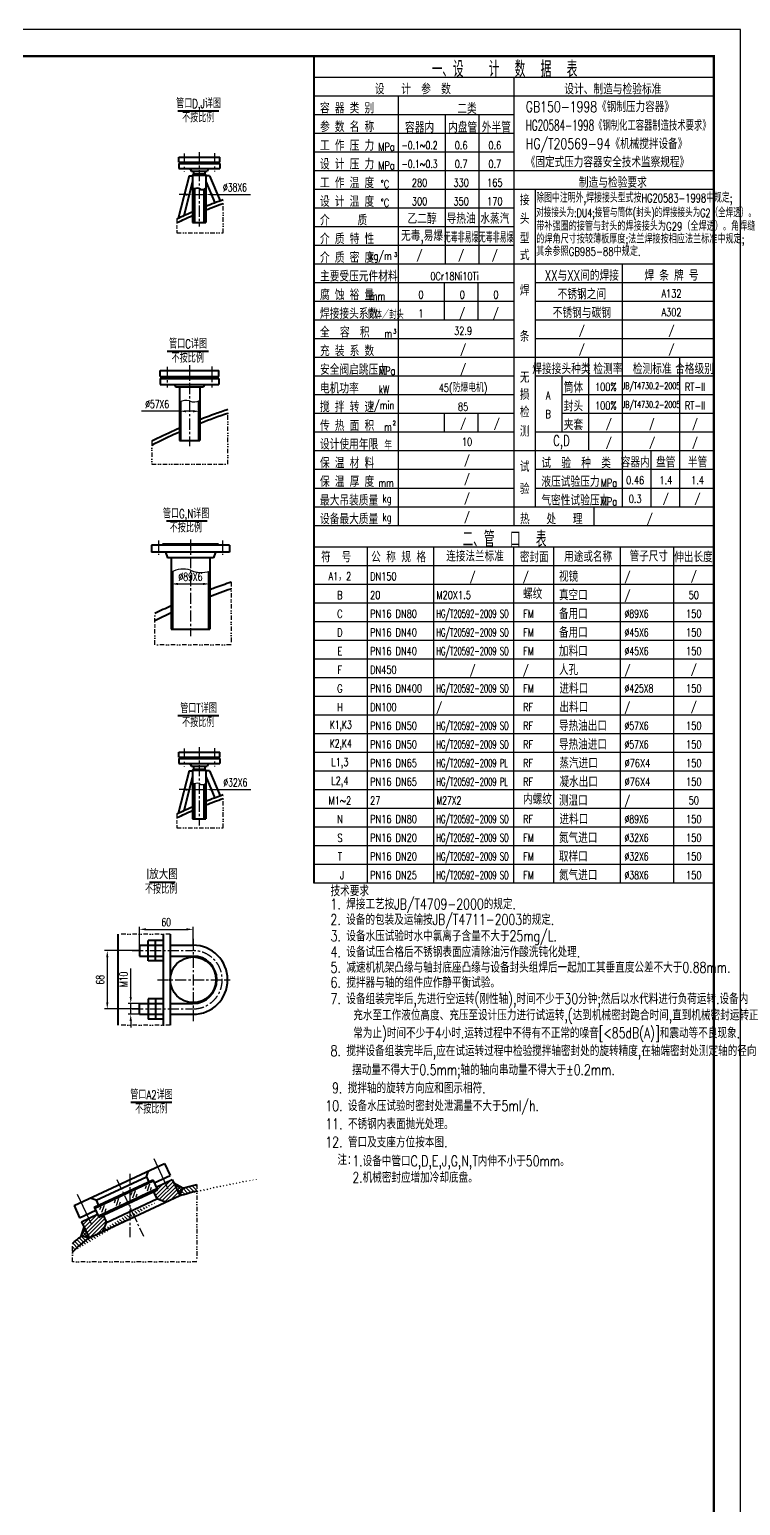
# Model space of a CAD drawing. Extents: x -25301 to -330, y -13680 to -1065.
# Drawn here: x -4329 to -330, y -9364 to -1065 of the extents above; entities that cross this region are included whole.
import ezdxf
from ezdxf.enums import TextEntityAlignment as Align

# ---------------------------------------------------------------- set-up
doc = ezdxf.new("R2010")
doc.units = 0
doc.header["$LTSCALE"] = 50
doc.header["$MEASUREMENT"] = 0
doc.linetypes.add('CENTER', pattern=[2, 1.25, -0.25, 0.25, -0.25])
doc.linetypes.add('DIVIDE', pattern=[1.25, 0.5, -0.25, 0, -0.25, 0, -0.25])
doc.layers.get('0').update_dxf_attribs({"linetype": 'CONTINUOUS'})
doc.layers.get('DEFPOINTS').update_dxf_attribs({"linetype": 'CONTINUOUS'})
doc.layers.add('1', color=7, linetype='CONTINUOUS', lineweight=40)
doc.layers.add('2', color=1, linetype='CONTINUOUS', lineweight=40)
doc.layers.add('3', color=3, linetype='CENTER')
doc.layers.add('TEXT', color=2, linetype='CONTINUOUS')
doc.styles.add('HZ', font='romans.shx', dxfattribs={"width": 0.7, "bigfont": 'hz1.shx'})
doc.styles.add('HZ1', font='romans.shx', dxfattribs={"width": 0.7, "bigfont": 'hz1.shx'})
doc.dimstyles.new('STANDARD$0', dxfattribs={"dimscale": 15, "dimtxt": 3, "dimasz": 2.5, "dimexe": 1, "dimexo": 0, "dimgap": 1.2, "dimtad": 1, "dimdec": 0, "dimzin": 0, "dimdsep": 46, "dimtxsty": 'HZ1', "dimcen": 0, "dimclrd": 7, "dimclre": 7, "dimclrt": 7, "dimadec": 0, "dimazin": 0, "dimtfac": 1.6, "dimtdec": 0, "dimtmove": 0, "dimatfit": 3, "dimfxl": 1, "dimtolj": 1, "dimtzin": 0, "dimarcsym": 0})

# ---------------------------------------------------------------- blocks, each defined once
blk = doc.blocks.new('*D58')
at = {"color": 7, "lineweight": -2}
for p, q in [((-3485.7, -3211.3), (-3698.7, -3211.3)), ((-3485.7, -3206.1), (-3485.7, -3226.3)), ((-3409.2, -3211.3), (-3448.2, -3211.3)), ((-3371.7, -3206.1), (-3371.7, -3226.3))]:
    blk.add_line(p, q, dxfattribs=at)
at = {"color": 7}
for points in [[(-3448.2, -3205), (-3448.2, -3217.5), (-3485.7, -3211.3)], [(-3409.2, -3205), (-3409.2, -3217.5), (-3371.7, -3211.3)]]:
    blk.add_solid(points, dxfattribs=at)
at = {"layer": 'DEFPOINTS', "color": 0}
for p in [(-3485.7, -3206.1), (-3485.7, -3211.3), (-3371.7, -3206.1)]:
    blk.add_point(p, dxfattribs=at)
at = {"color": 7, "insert": (-3610.9, -3170.8), "char_height": 45, "attachment_point": 5, "style": 'HZ1'}
blk.add_mtext('\\A1;%%c57X6', dxfattribs=at)
blk = doc.blocks.new('*D59')
at = {"color": 7, "lineweight": -2}
for p, q in [((-3412.2, -1986), (-3412.2, -2007.9)), ((-3336.2, -1986), (-3336.2, -2007.9)), ((-3449.7, -1992.9), (-3487.2, -1992.9)), ((-3412.2, -1992.9), (-3336.2, -1992.9)), ((-3298.7, -1992.9), (-3085.7, -1992.9))]:
    blk.add_line(p, q, dxfattribs=at)
at = {"color": 7}
for points in [[(-3449.7, -1986.6), (-3449.7, -1999.1), (-3412.2, -1992.9)], [(-3298.7, -1986.6), (-3298.7, -1999.1), (-3336.2, -1992.9)]]:
    blk.add_solid(points, dxfattribs=at)
at = {"layer": 'DEFPOINTS', "color": 0}
for p in [(-3412.2, -1986), (-3336.2, -1986), (-3336.2, -1992.9)]:
    blk.add_point(p, dxfattribs=at)
at = {"color": 7, "insert": (-3173.5, -1952.4), "char_height": 45, "attachment_point": 5, "style": 'HZ1'}
blk.add_mtext('\\A1;%%c38X6', dxfattribs=at)
blk = doc.blocks.new('*D57')
at = {"color": 7, "lineweight": -2}
for p, q in [((-3531.5, -4330.4), (-3531.5, -4167.3)), ((-3494, -4182.3), (-3353, -4182.3)), ((-3315.5, -4239.6), (-3315.5, -4167.3))]:
    blk.add_line(p, q, dxfattribs=at)
at = {"color": 7}
for points in [[(-3494, -4176), (-3494, -4188.5), (-3531.5, -4182.3)], [(-3353, -4176), (-3353, -4188.5), (-3315.5, -4182.3)]]:
    blk.add_solid(points, dxfattribs=at)
at = {"layer": 'DEFPOINTS', "color": 0}
for p in [(-3315.5, -4182.3), (-3315.5, -4239.6), (-3531.5, -4330.4)]:
    blk.add_point(p, dxfattribs=at)
at = {"color": 7, "insert": (-3423.5, -4141.8), "char_height": 45, "attachment_point": 5, "style": 'HZ1'}
blk.add_mtext('\\A1;%%c89X6', dxfattribs=at)
blk = doc.blocks.new('*D81')
at = {"color": 7, "lineweight": -2}
for p, q in [((-3711.1, -6214.1), (-3711.1, -6109.6)), ((-3673.6, -6124.6), (-3446.2, -6124.6)), ((-3408.7, -6214.1), (-3408.7, -6109.6))]:
    blk.add_line(p, q, dxfattribs=at)
at = {"color": 7}
for points in [[(-3673.6, -6118.4), (-3673.6, -6130.9), (-3711.1, -6124.6)], [(-3446.2, -6118.4), (-3446.2, -6130.9), (-3408.7, -6124.6)]]:
    blk.add_solid(points, dxfattribs=at)
at = {"layer": 'DEFPOINTS', "color": 0}
for p in [(-3408.7, -6124.6), (-3711.1, -6214.1), (-3408.7, -6214.1)]:
    blk.add_point(p, dxfattribs=at)
at = {"color": 7, "insert": (-3559.9, -6084.1), "char_height": 45, "attachment_point": 5, "style": 'HZ1'}
blk.add_mtext('\\A1;60', dxfattribs=at)
blk = doc.blocks.new('*D82')
at = {"color": 7, "lineweight": -2}
for p, q in [((-3711.1, -6244.3), (-3906.4, -6244.3)), ((-3891.4, -6281.8), (-3891.4, -6534.4)), ((-3711.1, -6571.9), (-3906.4, -6571.9))]:
    blk.add_line(p, q, dxfattribs=at)
at = {"color": 7}
for points in [[(-3897.7, -6281.8), (-3885.2, -6281.8), (-3891.4, -6244.3)], [(-3897.7, -6534.4), (-3885.2, -6534.4), (-3891.4, -6571.9)]]:
    blk.add_solid(points, dxfattribs=at)
at = {"layer": 'DEFPOINTS', "color": 0}
for p in [(-3711.1, -6244.3), (-3891.4, -6571.9), (-3711.1, -6571.9)]:
    blk.add_point(p, dxfattribs=at)
at = {"color": 7, "insert": (-3931.9, -6408.1), "char_height": 45, "attachment_point": 5, "rotation": 90, "style": 'HZ1'}
blk.add_mtext('\\A1;68', dxfattribs=at)
blk = doc.blocks.new('*D83')
at = {"color": 7, "lineweight": -2}
for p, q in [((-3759.5, -6504.2), (-3759.5, -6345.2)), ((-3711.1, -6541.7), (-3774.5, -6541.7)), ((-3759.5, -6602.2), (-3759.5, -6541.7)), ((-3711.1, -6602.2), (-3774.5, -6602.2)), ((-3759.5, -6639.7), (-3759.5, -6677.2))]:
    blk.add_line(p, q, dxfattribs=at)
at = {"color": 7}
for points in [[(-3765.7, -6504.2), (-3753.2, -6504.2), (-3759.5, -6541.7)], [(-3765.7, -6639.7), (-3753.2, -6639.7), (-3759.5, -6602.2)]]:
    blk.add_solid(points, dxfattribs=at)
at = {"layer": 'DEFPOINTS', "color": 0}
for p in [(-3759.5, -6541.7), (-3711.1, -6541.7), (-3711.1, -6602.2)]:
    blk.add_point(p, dxfattribs=at)
at = {"color": 7, "insert": (-3800, -6405.9), "char_height": 45, "attachment_point": 5, "rotation": 90, "style": 'HZ1'}
blk.add_mtext('\\A1;M10', dxfattribs=at)
blk = doc.blocks.new('*D88')
at = {"color": 7, "lineweight": -2}
for p, q in [((-3449.7, -5338.9), (-3487.2, -5338.9)), ((-3412.2, -5332), (-3412.2, -5353.9)), ((-3412.2, -5338.9), (-3336.2, -5338.9)), ((-3336.2, -5332), (-3336.2, -5353.9)), ((-3298.7, -5338.9), (-3083.5, -5338.9))]:
    blk.add_line(p, q, dxfattribs=at)
at = {"color": 7}
for points in [[(-3449.7, -5332.6), (-3449.7, -5345.1), (-3412.2, -5338.9)], [(-3298.7, -5332.6), (-3298.7, -5345.1), (-3336.2, -5338.9)]]:
    blk.add_solid(points, dxfattribs=at)
at = {"layer": 'DEFPOINTS', "color": 0}
for p in [(-3412.2, -5332), (-3336.2, -5332), (-3336.2, -5338.9)]:
    blk.add_point(p, dxfattribs=at)
at = {"color": 7, "insert": (-3171.2, -5298.4), "char_height": 45, "attachment_point": 5, "style": 'HZ1'}
blk.add_mtext('\\A1;%%c32X6', dxfattribs=at)

msp = doc.modelspace()

# ---------------------------------------------------------------- hatches: boundary and pattern name
h = msp.add_hatch()
h.set_pattern_fill('ANSI31', color=256, scale=125, style=0)
h.set_pattern_definition([(135, (-19124.088, -9137.204), (11.048543, 11.048543), [])])
edge = h.paths.add_edge_path()
edge.add_spline(control_points=[(-3388.1, -7558.6), (-3408.2, -7563.8), (-3428.1, -7569.1), (-3454.3, -7576.5), (-3460.7, -7578.4), (-3467.1, -7580.2)], knot_values=[4.183648, 4.183648, 4.183648, 4.183648, 4.224817, 4.224817, 4.238291, 4.238291, 4.238291, 4.238291], degree=3, periodic=0)
edge.add_line((-3467.1, -7580.2), (-3484.2, -7621.9))
edge.add_ellipse((-2637.5, -8315.4), major_axis=(1625, 0), ratio=0.5, start_angle=117.50901, end_angle=121.39883, ccw=False)
edge.add_line((-3388.1, -7594.7), (-3388.1, -7558.6))
edge = h.paths.add_edge_path()
edge.add_spline(control_points=[(-4038.1, -7849.5), (-4055.2, -7863.1), (-4071.5, -7876.9), (-4087.1, -7891.1)], knot_values=[3.645338, 3.645338, 3.645338, 3.645338, 3.702692, 3.702692, 3.702692, 3.702692], degree=3, periodic=0)
edge.add_line((-4087.1, -7891.1), (-4087.1, -7939.1))
edge.add_ellipse((-2640.4, -8309.2), major_axis=(1625, 0), ratio=0.5, start_angle=146.40181, end_angle=152.90493, ccw=False)
edge.add_line((-3994, -7859.6), (-4038.1, -7849.5))
h = msp.add_hatch()
h.set_pattern_fill('ANSI31', color=256, scale=125, angle=90, style=0)
h.set_pattern_definition([(45, (-19124.088, -9137.204), (11.048543, -11.048543), [])])
h.paths.add_polyline_path([(-3526.4, -7531.2), (-3617.1, -7573.5), (-3609.7, -7589.4), (-3632.3, -7599.9), (-3613.3, -7640.7), (-3563.5, -7658.8), (-3484.2, -7621.9)])
h.paths.add_polyline_path([(-3938.2, -7742.6), (-3945.6, -7726.7), (-4036.2, -7769), (-3994, -7859.6), (-3914.7, -7822.6), (-3896.5, -7772.8), (-3915.5, -7732)])
h = msp.add_hatch()
h.set_pattern_fill('ANSI37', color=256, scale=100, style=0)
h.set_pattern_definition([(135, (-19121.203, -9143.39), (8.838835, 8.838835), []), (45, (-19121.203, -9143.39), (8.838835, -8.838835), [])])
h.paths.add_polyline_path([(-3516.4, -7552.6), (-3467.1, -7580.2), (-3484.2, -7621.9)])
h = msp.add_hatch()
h.set_pattern_fill('ANSI37', color=256, scale=100, style=0)
h.set_pattern_definition([(135, (-19124.088, -9137.204), (8.838835, 8.838835), []), (45, (-19124.088, -9137.204), (8.838835, -8.838835), [])])
h.paths.add_polyline_path([(-4038.1, -7849.5), (-3994, -7859.6), (-4022.1, -7799.1)])

# ---------------------------------------------------------------- linework, layer by layer
for p, q in [((-330.2, -1064.7), (-9240.2, -1064.7)), ((-330.2, -13679.7), (-330.2, -1064.7)), ((-480.2, -1334.7), (-2730.2, -1334.7)), ((-1605.2, -1334.7), (-1605.2, -3854.7)), ((-480.2, -1439.7), (-2730.2, -1439.7)), ((-2255.8, -1439.7), (-2255.8, -3854.7)), ((-1605.2, -1544.7), (-2730.2, -1544.7)), ((-1990.9, -1544.7), (-1990.9, -2384.7)), ((-1802, -1544.7), (-1802, -2384.7)), ((-1605.2, -1649.7), (-2730.2, -1649.7)), ((-1605.2, -1754.7), (-2730.2, -1754.7)), ((-480.2, -1859.7), (-2730.2, -1859.7)), ((-480.2, -1964.7), (-2730.2, -1964.7)), ((-1485.2, -1964.7), (-1485.2, -3749.7)), ((-1605.2, -2069.7), (-2730.2, -2069.7)), ((-1605.2, -2174.7), (-2730.2, -2174.7)), ((-1605.2, -2279.7), (-2730.2, -2279.7)), ((-480.2, -2384.7), (-2730.2, -2384.7)), ((-995.7, -2384.7), (-995.7, -3749.7)), ((-1605.2, -2489.7), (-2730.2, -2489.7)), ((-1996.1, -2489.7), (-1996.1, -2699.7)), ((-1807.2, -2489.7), (-1807.2, -2699.7)), ((-480.2, -2489.7), (-1485.2, -2489.7)), ((-1605.2, -2594.7), (-2730.2, -2594.7)), ((-480.2, -2594.7), (-1485.2, -2594.7)), ((-1605.2, -2699.7), (-2730.2, -2699.7)), ((-480.2, -2699.7), (-1485.2, -2699.7)), ((-1605.2, -2804.7), (-2730.2, -2804.7)), ((-480.2, -2804.7), (-1485.2, -2804.7)), ((-1605.2, -2909.7), (-2730.2, -2909.7)), ((-480.2, -2909.7), (-2730.2, -2909.7)), ((-1185.2, -2909.7), (-1185.2, -3434.7)), ((-673, -2907.3), (-673, -3432.3)), ((-1605.2, -3014.7), (-2730.2, -3014.7)), ((-480.2, -3014.7), (-1485.2, -3014.7)), ((-1335.2, -3014.7), (-1335.2, -3329.7)), ((-1605.2, -3119.7), (-2730.2, -3119.7)), ((-480.2, -3119.7), (-1335.2, -3119.7)), ((-480.2, -3119.7), (-1335.2, -3119.7)), ((-1605.2, -3224.7), (-2730.2, -3224.7)), ((-1996.1, -3224.7), (-1996.1, -3329.7)), ((-1807.2, -3224.7), (-1807.2, -3329.7)), ((-480.2, -3224.7), (-1335.2, -3224.7)), ((-480.2, -3224.7), (-1335.2, -3224.7)), ((-1605.2, -3329.7), (-2730.2, -3329.7)), ((-480.2, -3329.7), (-1485.2, -3329.7)), ((-480.2, -3329.7), (-1485.2, -3329.7)), ((-1605.2, -3434.7), (-2730.2, -3434.7)), ((-480.2, -3434.7), (-2730.2, -3434.7)), ((-833.6, -3434.7), (-833.6, -3749.7)), ((-673, -3434.7), (-673, -3749.7)), ((-1605.2, -3539.7), (-2730.2, -3539.7)), ((-480.2, -3539.7), (-1485.2, -3539.7)), ((-1605.2, -3644.7), (-2730.2, -3644.7)), ((-480.2, -3644.7), (-1485.2, -3644.7)), ((-480.2, -3644.7), (-1485.2, -3644.7)), ((-480.2, -3644.7), (-1485.2, -3644.7)), ((-480.2, -3749.7), (-2730.2, -3749.7)), ((-1155.2, -3749.7), (-1155.2, -3854.7)), ((-480.2, -3854.7), (-2730.2, -3854.7)), ((-480.2, -3974.7), (-2730.2, -3974.7)), ((-2427.4, -5864.7), (-2427.4, -3974.7)), ((-2055.2, -5864.7), (-2055.2, -3974.7)), ((-1605.2, -5864.7), (-1605.2, -3974.7)), ((-1380.2, -5864.7), (-1380.2, -3974.7)), ((-1005.2, -5864.7), (-1005.2, -3974.7)), ((-705.2, -5864.7), (-705.2, -3974.7)), ((-480.2, -4079.7), (-2730.2, -4079.7)), ((-480.2, -4184.7), (-2730.2, -4184.7)), ((-480.2, -4289.7), (-2730.2, -4289.7)), ((-480.2, -4394.7), (-2730.2, -4394.7)), ((-480.2, -4499.7), (-2730.2, -4499.7)), ((-480.2, -4604.7), (-2730.2, -4604.7)), ((-480.2, -4709.7), (-2730.2, -4709.7)), ((-480.2, -4814.7), (-2730.2, -4814.7)), ((-480.2, -4919.7), (-2730.2, -4919.7)), ((-480.2, -5024.7), (-2730.2, -5024.7)), ((-480.2, -5129.7), (-2730.2, -5129.7)), ((-480.2, -5234.7), (-2730.2, -5234.7)), ((-480.2, -5339.7), (-2730.2, -5339.7)), ((-480.2, -5444.7), (-2730.2, -5444.7)), ((-480.2, -5549.7), (-2730.2, -5549.7)), ((-480.2, -5654.7), (-2730.2, -5654.7)), ((-480.2, -5759.7), (-2730.2, -5759.7)), ((-480.2, -5864.7), (-2730.2, -5864.7)), ((-3753.9, -7604.2), (-3760, -7620.8)), ((-3734.5, -7595.1), (-3749.2, -7635.5)), ((-3725.4, -7614.6), (-3731.5, -7631.2)), ((-3672.7, -7566.3), (-3678.7, -7582.9)), ((-3653.2, -7557.3), (-3667.9, -7597.6)), ((-3644.2, -7576.7), (-3650.2, -7593.3)), ((-3928.4, -7685.5), (-3934.4, -7702.1)), ((-3908.9, -7676.5), (-3923.6, -7716.8)), ((-3899.8, -7695.9), (-3905.9, -7712.5)), ((-3847.1, -7647.6), (-3853.1, -7664.3)), ((-3827.7, -7638.6), (-3842.3, -7678.9)), ((-3818.6, -7658), (-3824.6, -7674.6))]:
    msp.add_line(p, q)
at = {"linetype": 'DIVIDE'}
for p, q in [((-3240.4, -2208.2), (-3240.4, -2022.8)), ((-3500, -2130.2), (-3500, -2208.2)), ((-3500, -2208.2), (-3240.4, -2208.2)), ((-3213.8, -3509.6), (-3213.8, -3201.9)), ((-3641.7, -3380.4), (-3641.7, -3509.6)), ((-3641.7, -3509.6), (-3213.8, -3509.6)), ((-3195.3, -4170.9), (-3195.3, -4524.4)), ((-3623.6, -4524.4), (-3623.6, -4347.4)), ((-3195.3, -4524.4), (-3623.6, -4524.4)), ((-3240.4, -5554.2), (-3240.4, -5368.8)), ((-3500, -5476.2), (-3500, -5554.2)), ((-3500, -5554.2), (-3240.4, -5554.2)), ((-3537.2, -6152.6), (-3832, -6152.6)), ((-3537.2, -6663.7), (-3832, -6663.7)), ((-3388.1, -7558.6), (-3388.1, -7994.4)), ((-4087.1, -7994.4), (-4087.1, -7891.1)), ((-3388.1, -7994.4), (-4087.1, -7994.4))]:
    msp.add_line(p, q, dxfattribs=at)
at = {"linetype": 'CENTER', "ltscale": 3}
for p, q in [((-3629.6, -7413.4), (-3547.2, -7590.1)), ((-4060.1, -7614.2), (-3977.7, -7790.9))]:
    msp.add_line(p, q, dxfattribs=at)
at = {"const_width": 13.5}
msp.add_lwpolyline([(-480.2, -13529.7), (-480.2, -1214.7), (-8865.2, -1214.7), (-8865.2, -13529.7)], dxfattribs=at)
for centre, radius, start, end in [((-3450.2, -3211.7), 62.1, 69.70907, 124.81208), ((-3403.5, -3093.5), 65, 247.16176, 299.24385), ((-3462.5, -4242.6), 143.8, 74.24011, 118.43975), ((-3361.5, -3974.4), 143.8, 244.48078, 288.68041), ((-3386.6, -5343.9), 40.5, 72.26027, 129.37789), ((-3357.2, -5280.4), 30.2, 235.66864, 313.9273)]:
    msp.add_arc(centre, radius, start, end)
at = {"layer": '1', "color": 1}
for p, q in [((-2730.2, -1214.7), (-2730.2, -5864.7)), ((-3485.7, -3376.4), (-3371.7, -3376.4)), ((-4078.5, -7678.3), (-3568.7, -7440.6)), ((-3568.7, -7440.6), (-3537, -7508.6)), ((-3964.6, -7685.9), (-3636.1, -7532.7)), ((-3961.4, -7692.7), (-3632.9, -7539.5)), ((-3954.6, -7648.2), (-3671.4, -7516.1)), ((-3671.4, -7516.1), (-3659.3, -7482.9)), ((-3671.4, -7516.1), (-3655.6, -7550.1)), ((-3636.1, -7532.7), (-3609.7, -7589.4)), ((-3627.6, -7550.8), (-3537, -7508.6)), ((-3617.1, -7573.5), (-3526.4, -7531.2)), ((-3526.4, -7531.2), (-3484.2, -7621.9)), ((-3994, -7859.6), (-3484.2, -7621.9)), ((-3941.4, -7735.8), (-3612.8, -7582.6)), ((-3938.2, -7742.6), (-3609.7, -7589.4)), ((-3635.5, -7593.1), (-3613.3, -7640.7)), ((-3467.1, -7580.2), (-3516.4, -7552.6)), ((-3484.2, -7621.9), (-3467.1, -7580.2)), ((-4078.5, -7678.3), (-4046.8, -7746.3)), ((-4046.8, -7746.3), (-3956.2, -7704)), ((-3954.6, -7648.2), (-3987.9, -7636.1)), ((-3964.6, -7685.9), (-3938.2, -7742.6)), ((-3954.6, -7648.2), (-3938.8, -7682.1)), ((-3896.5, -7772.8), (-3613.3, -7640.7)), ((-3563.5, -7658.8), (-3613.3, -7640.7)), ((-4038.1, -7849.5), (-4022.1, -7799.1)), ((-4036.2, -7769), (-3945.6, -7726.7)), ((-4036.2, -7769), (-3994, -7859.6)), ((-3918.7, -7725.2), (-3896.5, -7772.8)), ((-3914.7, -7822.6), (-3896.5, -7772.8)), ((-3994, -7859.6), (-4038.1, -7849.5))]:
    msp.add_line(p, q, dxfattribs=at)
at = {"layer": '1'}
for centre, radius, start, end in [((-3386.6, -1997.9), 40.5, 72.26027, 129.37789), ((-3357.2, -1934.4), 30.2, 235.66864, 313.9273)]:
    msp.add_arc(centre, radius, start, end, dxfattribs=at)
at = {"layer": '1', "color": 1, "extrusion": (0, 0, -1)}
for centre, major_axis, start_param, end_param in [((-1623.5, -5367.5), (-2800, 0), 0.921927, 0.974741), ((-1623.5, -5367.5), (2800, 0), 3.916698, 3.962676), ((-2637.5, -8315.4), (1625, 0), 4.164376, 4.232266), ((-2640.4, -8309.2), (1625, 0), 3.614491, 3.727992)]:
    msp.add_ellipse(centre, major_axis=major_axis, ratio=0.5, start_param=start_param, end_param=end_param, dxfattribs=at)
at = {"layer": '1', "color": 1}
for points in [[(-3240.4, -2022.8), (-3272.9, -2034.7), (-3304.8, -2046.9), (-3336.2, -2059.5)], [(-3240.4, -2044.1), (-3272.9, -2056.1), (-3304.8, -2068.4), (-3336.2, -2081)], [(-3412.2, -2112.7), (-3442, -2125.6), (-3471.3, -2138.8), (-3500, -2152.3)], [(-3623.6, -4347.4), (-3593.6, -4332.4), (-3562.8, -4317.6), (-3531.5, -4303.2)], [(-3240.4, -5368.8), (-3272.9, -5380.7), (-3304.8, -5392.9), (-3336.2, -5405.5)], [(-3240.4, -5390.1), (-3272.9, -5402.1), (-3304.8, -5414.4), (-3336.2, -5427)], [(-3412.2, -5458.7), (-3442, -5471.6), (-3471.3, -5484.8), (-3500, -5498.3)], [(-4087.1, -7891.1), (-4071.5, -7876.9), (-4055.2, -7863.1), (-4038.1, -7849.5)]]:
    msp.add_open_spline(points, degree=3, dxfattribs=at)
for points, knots in [([(-3412.2, -2090.9), (-3427.7, -2097.6), (-3443.1, -2104.3), (-3472.3, -2117.5), (-3486.3, -2123.8), (-3500, -2130.2)], [5.42176115, 5.42176115, 5.42176115, 5.42176115, 5.44340432, 5.44340432, 5.46336072, 5.46336072, 5.46336072, 5.46336072]), ([(-3213.8, -3201.9), (-3236.8, -3209.7), (-3259.6, -3217.7), (-3312.4, -3236.8), (-3342.3, -3248.1), (-3371.7, -3259.6)], [5.30915446, 5.30915446, 5.30915446, 5.30915446, 5.33867346, 5.33867346, 5.37832975, 5.37832975, 5.37832975, 5.37832975]), ([(-3213.8, -3223), (-3265, -3240.5), (-3315, -3258.8), (-3366.4, -3279), (-3369, -3280.1), (-3371.7, -3281.1)], [5.31192262, 5.31192262, 5.31192262, 5.31192262, 5.37803702, 5.37803702, 5.38163946, 5.38163946, 5.38163946, 5.38163946]), ([(-3485.7, -3306.9), (-3494.8, -3310.8), (-3503.8, -3314.8), (-3557, -3338.7), (-3600, -3359.2), (-3641.7, -3380.4)], [5.43063635, 5.43063635, 5.43063635, 5.43063635, 5.44340432, 5.44340432, 5.50632265, 5.50632265, 5.50632265, 5.50632265]), ([(-3485.7, -3328.7), (-3528.2, -3347.4), (-3569.6, -3366.8), (-3620.5, -3392.1), (-3631.2, -3397.5), (-3641.7, -3402.9)], [5.43442203, 5.43442203, 5.43442203, 5.43442203, 5.49478345, 5.49478345, 5.51092524, 5.51092524, 5.51092524, 5.51092524]), ([(-3315.5, -4213.6), (-3305.9, -4210), (-3296.2, -4206.4), (-3256.5, -4191.9), (-3226.1, -4181.3), (-3195.3, -4170.9)], [4.06917079, 4.06917079, 4.06917079, 4.06917079, 4.08190317, 4.08190317, 4.12126804, 4.12126804, 4.12126804, 4.12126804]), ([(-3412.2, -5436.9), (-3427.7, -5443.6), (-3443.1, -5450.3), (-3472.3, -5463.5), (-3486.3, -5469.8), (-3500, -5476.2)], [5.42176115, 5.42176115, 5.42176115, 5.42176115, 5.44340432, 5.44340432, 5.46336072, 5.46336072, 5.46336072, 5.46336072]), ([(-3467.1, -7580.2), (-3460.7, -7578.4), (-3454.3, -7576.5), (-3428.1, -7569.1), (-3408.2, -7563.8), (-3388.1, -7558.6)], [4.18364833, 4.18364833, 4.18364833, 4.18364833, 4.19712308, 4.19712308, 4.23829142, 4.23829142, 4.23829142, 4.23829142])]:
    msp.add_open_spline(points, degree=3, knots=knots, dxfattribs=at)
at = {"layer": '2'}
for p, q in [((-3494.8, -1521.8), (-3263.4, -1521.8)), ((-3489.2, -1781.9), (-3259.2, -1781.9)), ((-3489.2, -1809.9), (-3489.2, -1781.9)), ((-3489.2, -1809.9), (-3259.2, -1809.9)), ((-3489.2, -1817.9), (-3259.2, -1817.9)), ((-3489.2, -1817.9), (-3489.2, -1845.9)), ((-3442.2, -1813.9), (-3442.2, -1809.9)), ((-3442.2, -1813.9), (-3306.2, -1813.9)), ((-3442.2, -1813.9), (-3442.2, -1817.9)), ((-3442.2, -1813.9), (-3306.2, -1813.9)), ((-3306.2, -1813.9), (-3306.2, -1809.9)), ((-3306.2, -1813.9), (-3306.2, -1817.9)), ((-3259.2, -1809.9), (-3259.2, -1781.9)), ((-3259.2, -1817.9), (-3259.2, -1845.9)), ((-3431.8, -1887.9), (-3491.9, -2126.5)), ((-3489.2, -1845.9), (-3259.2, -1845.9)), ((-3431.8, -1887.9), (-3412.2, -1887.9)), ((-3426.2, -1845.9), (-3418.2, -1861.9)), ((-3418.2, -1861.9), (-3330.3, -1861.9)), ((-3412.2, -1883), (-3406.2, -1877)), ((-3412.2, -1883), (-3412.2, -2150.1)), ((-3412.2, -1883), (-3336.2, -1883)), ((-3406.2, -1861.9), (-3406.2, -1877)), ((-3406.2, -1877), (-3342.2, -1877)), ((-3342.2, -1861.9), (-3342.2, -1877)), ((-3336.2, -1883), (-3342.2, -1877)), ((-3336.2, -1883), (-3336.2, -2150.1)), ((-3316.7, -1887.9), (-3336.2, -1887.9)), ((-3322.2, -1845.9), (-3330.3, -1861.9)), ((-3316.7, -1887.9), (-3255.7, -2028.4)), ((-3412.2, -1919.1), (-3460.1, -2111.9)), ((-3400.2, -1961.4), (-3400.2, -2150.1)), ((-3348.2, -1963.3), (-3348.2, -2150.1)), ((-3336.2, -1919.1), (-3286.3, -2039.9)), ((-3412.2, -2150.1), (-3336.2, -2150.1)), ((-3554, -2873.5), (-3322.5, -2873.5)), ((-3593.7, -2981.6), (-3263.7, -2981.6)), ((-3593.7, -3015.6), (-3593.7, -2981.6)), ((-3263.7, -3015.6), (-3263.7, -2981.6)), ((-3593.7, -3015.6), (-3263.7, -3015.6)), ((-3593.7, -3027.6), (-3263.7, -3027.6)), ((-3593.7, -3027.6), (-3593.7, -3061.6)), ((-3593.7, -3061.6), (-3263.7, -3061.6)), ((-3530.7, -3021.6), (-3530.7, -3015.6)), ((-3530.7, -3021.6), (-3326.7, -3021.6)), ((-3530.7, -3021.6), (-3326.7, -3021.6)), ((-3530.7, -3021.6), (-3530.7, -3027.6)), ((-3512.7, -3061.6), (-3507.7, -3073.6)), ((-3344.7, -3061.6), (-3349.7, -3073.6)), ((-3326.7, -3021.6), (-3326.7, -3015.6)), ((-3326.7, -3021.6), (-3326.7, -3027.6)), ((-3263.7, -3027.6), (-3263.7, -3061.6)), ((-3507.7, -3073.6), (-3349.7, -3073.6)), ((-3485.7, -3073.6), (-3485.7, -3376.4)), ((-3378.7, -3153.7), (-3378.7, -3376.4)), ((-3371.7, -3073.6), (-3371.7, -3376.4)), ((-3478.7, -3156.5), (-3478.7, -3376.4)), ((-3557.9, -3828.1), (-3328.8, -3828.1)), ((-3643.5, -3965.1), (-3643.5, -4003.1)), ((-3203.5, -3965.1), (-3643.5, -3965.1)), ((-3265.5, -3959.1), (-3581.5, -3959.1)), ((-3581.5, -3959.1), (-3581.5, -3965.1)), ((-3265.5, -3959.1), (-3265.5, -3965.1)), ((-3203.5, -3965.1), (-3203.5, -4003.1)), ((-3203.5, -4003.1), (-3643.5, -4003.1)), ((-3563.5, -4003.1), (-3553.3, -4035.1)), ((-3293.6, -4035.1), (-3553.3, -4035.1)), ((-3531.5, -4035.1), (-3531.5, -4436.1)), ((-3315.5, -4035.1), (-3315.5, -4436.1)), ((-3283.5, -4003.1), (-3293.6, -4035.1)), ((-3524.5, -4112.8), (-3524.5, -4436.1)), ((-3322.5, -4112.8), (-3322.5, -4436.1)), ((-3531.5, -4436.1), (-3315.5, -4436.1)), ((-3494.8, -4922.8), (-3263.4, -4922.8)), ((-3489.2, -5127.9), (-3259.2, -5127.9)), ((-3489.2, -5155.9), (-3489.2, -5127.9)), ((-3259.2, -5155.9), (-3259.2, -5127.9)), ((-3489.2, -5155.9), (-3259.2, -5155.9)), ((-3489.2, -5163.9), (-3259.2, -5163.9)), ((-3489.2, -5163.9), (-3489.2, -5191.9)), ((-3489.2, -5191.9), (-3259.2, -5191.9)), ((-3442.2, -5159.9), (-3442.2, -5155.9)), ((-3442.2, -5159.9), (-3306.2, -5159.9)), ((-3442.2, -5159.9), (-3306.2, -5159.9)), ((-3442.2, -5159.9), (-3442.2, -5163.9)), ((-3426.2, -5191.9), (-3418.2, -5207.9)), ((-3418.2, -5207.9), (-3330.3, -5207.9)), ((-3412.2, -5229), (-3406.2, -5223)), ((-3406.2, -5207.9), (-3406.2, -5223)), ((-3406.2, -5223), (-3342.2, -5223)), ((-3342.2, -5207.9), (-3342.2, -5223)), ((-3336.2, -5229), (-3342.2, -5223)), ((-3322.2, -5191.9), (-3330.3, -5207.9)), ((-3306.2, -5159.9), (-3306.2, -5155.9)), ((-3306.2, -5159.9), (-3306.2, -5163.9)), ((-3259.2, -5163.9), (-3259.2, -5191.9)), ((-3431.8, -5233.9), (-3491.9, -5472.5)), ((-3412.2, -5265.1), (-3460.1, -5457.9)), ((-3431.8, -5233.9), (-3412.2, -5233.9)), ((-3412.2, -5229), (-3336.2, -5229)), ((-3412.2, -5229), (-3412.2, -5503.3)), ((-3400.2, -5307.4), (-3400.2, -5503.3)), ((-3348.2, -5309.3), (-3348.2, -5503.3)), ((-3336.2, -5229), (-3336.2, -5503.3)), ((-3316.7, -5233.9), (-3336.2, -5233.9)), ((-3336.2, -5265.1), (-3286.3, -5386)), ((-3316.7, -5233.9), (-3255.7, -5374.4)), ((-3412.2, -5503.3), (-3336.2, -5503.3)), ((-3654.3, -5860), (-3510.3, -5860)), ((-3832, -6152.6), (-3832, -6663.7)), ((-3711.1, -6214.1), (-3577.5, -6214.1)), ((-3711.1, -6214.1), (-3711.1, -6274.6)), ((-3619.8, -6187.2), (-3662.1, -6187.2)), ((-3662.1, -6301.4), (-3662.1, -6187.2)), ((-3619.8, -6301.4), (-3619.8, -6187.2)), ((-3577.5, -6187.2), (-3619.8, -6187.2)), ((-3577.5, -6152.6), (-3577.5, -6663.7)), ((-3537.2, -6152.6), (-3537.2, -6663.7)), ((-3537.2, -6214.1), (-3408.7, -6214.1)), ((-3711.1, -6274.6), (-3577.5, -6274.6)), ((-3619.8, -6301.4), (-3662.1, -6301.4)), ((-3577.5, -6301.4), (-3619.8, -6301.4)), ((-3537.2, -6274.6), (-3408.7, -6274.6)), ((-3711.1, -6541.7), (-3577.5, -6541.7)), ((-3711.1, -6602.2), (-3711.1, -6541.7)), ((-3619.8, -6514.8), (-3662.1, -6514.8)), ((-3662.1, -6514.8), (-3662.1, -6629)), ((-3619.8, -6514.8), (-3619.8, -6629)), ((-3577.5, -6514.8), (-3619.8, -6514.8)), ((-3537.2, -6541.7), (-3408.7, -6541.7)), ((-3711.1, -6602.2), (-3577.5, -6602.2)), ((-3619.8, -6629), (-3662.1, -6629)), ((-3577.5, -6629), (-3619.8, -6629)), ((-3537.2, -6602.2), (-3408.7, -6602.2)), ((-3759.1, -7095.9), (-3527.7, -7095.9))]:
    msp.add_line(p, q, dxfattribs=at)
msp.add_circle((-3408.7, -6408.1), 128.5, dxfattribs=at)
for radius in [194, 133.6]:
    msp.add_arc((-3408.7, -6408.1), radius, 270, 90, dxfattribs=at)
at = {"layer": '3'}
for p, q in [((-3459.2, -1761), (-3459.2, -1863.1)), ((-3374.2, -1754.8), (-3374.2, -2172.3)), ((-3289.2, -1759.5), (-3289.2, -1863.1)), ((-3553.7, -2961.3), (-3553.7, -3077.5)), ((-3428.7, -2952.3), (-3428.7, -3408.1)), ((-3303.7, -2959.8), (-3303.7, -3077.5)), ((-3603.5, -3938.3), (-3603.5, -4019)), ((-3423.5, -3931.9), (-3423.5, -4475.1)), ((-3243.5, -3938.3), (-3243.5, -4019)), ((-3459.2, -5107), (-3459.2, -5209.1)), ((-3374.2, -5100.8), (-3374.2, -5539.9)), ((-3289.2, -5105.5), (-3289.2, -5209.1)), ((-3408.7, -6178.4), (-3408.7, -6647.6)), ((-3751.6, -6244.3), (-3408.7, -6244.3)), ((-3609.4, -6408.1), (-3199.5, -6408.1)), ((-3751.6, -6571.9), (-3408.7, -6571.9)), ((-3837, -7530.7), (-3688.2, -7849.8)), ((-3765.4, -7499.9), (-3765.4, -7855.6))]:
    msp.add_line(p, q, dxfattribs=at)
msp.add_arc((-3408.7, -6408.1), 163.8, 270, 90, dxfattribs=at)

# ---------------------------------------------------------------- texts
at = {"style": 'HZ'}
for s, height, width, p in [('一、设   计  数  据  表', 90, 0.7, (-1657.2, -1282.9)), ('设   计  参  数', 60, 0.7, (-2173, -1395.9)), ('设计、制造与检验标准', 60, 0.7, (-1048, -1395.9)), ('二类', 60, 0.7, (-1868.3, -1505.9)), ('容器内', 60, 0.7, (-2135, -1610.9)), ('内盘管', 60, 0.7, (-1892.8, -1610.9)), ('外半管', 60, 0.7, (-1703.3, -1610.9)), ('-0.1~0.2', 45, 0.7, (-2135, -1715.9)), ('0.6', 45, 0.75, (-1901.3, -1715.9)), ('0.6', 45, 0.75, (-1711.8, -1715.9)), ('-0.1~0.3', 45, 0.7, (-2135, -1820.9)), ('0.7', 45, 0.75, (-1901.3, -1820.9)), ('0.7', 45, 0.75, (-1711.8, -1820.9)), ('280', 45, 0.75, (-2135, -1925.9)), ('330', 45, 0.75, (-1901.3, -1925.9)), ('165', 45, 0.75, (-1711.8, -1925.9)), ('制造与检验要求', 60, 0.7, (-1048, -1920.9)), ('300', 45, 0.75, (-2135, -2030.9)), ('350', 45, 0.75, (-1901.3, -2030.9)), ('170', 45, 0.75, (-1711.8, -2030.9)), ('乙二醇', 60, 0.7, (-2121.2, -2124.5)), ('导热油', 60, 0.7, (-1901.3, -2124.5)), ('水蒸汽', 60, 0.7, (-1711.8, -2124.5)), ('无毒,易爆', 60, 0.7, (-2121.2, -2229.5)), ('无毒非易爆', 60, 0.5, (-1901.3, -2229.5)), ('无毒非易爆', 60, 0.5, (-1704.5, -2229.5)), ('/', 45, 0.75, (-2135, -2334.5)), ('/', 45, 0.75, (-1901.3, -2334.5)), ('/', 45, 0.75, (-1711.8, -2334.5)), ('0Cr18Ni10Ti', 45, 0.75, (-1938.4, -2450.9)), ('XX与XX间的焊接', 60, 0.7, (-1222.4, -2444.1)), ('焊 条 牌 号', 60, 0.7, (-718.2, -2444.1)), ('0', 45, 0.75, (-2127.2, -2555.9)), ('0', 45, 0.75, (-1895.2, -2555.9)), ('0', 45, 0.75, (-1705.7, -2555.9)), ('不锈钢之间', 60, 0.7, (-1222.4, -2549.1)), ('A132', 45, 0.75, (-718.2, -2549.1)), ('1', 45, 0.75, (-2127.2, -2660.9)), ('/', 45, 0.75, (-1895.2, -2660.9)), ('/', 45, 0.75, (-1705.7, -2660.9)), ('不锈钢与碳钢', 60, 0.7, (-1222.4, -2654.1)), ('A302', 45, 0.75, (-718.2, -2654.1)), ('32.9', 45, 0.75, (-1890.3, -2759.7)), ('/', 45, 0.75, (-1222.4, -2759.1)), ('/', 45, 0.75, (-718.2, -2759.1)), ('/', 45, 0.75, (-1890.3, -2864.7)), ('/', 45, 0.75, (-1222.4, -2864.1)), ('/', 45, 0.75, (-718.2, -2864.1)), ('/', 45, 0.75, (-1890.3, -2975.9)), ('焊接接头种类', 60, 0.7, (-1337, -2969.1)), ('检测率', 60, 0.7, (-1075.8, -2969.1)), ('检测标准', 60, 0.7, (-826.7, -2969.1)), ('合格级别', 60, 0.7, (-588.7, -2969.1)), ('45(防爆电机)', 45, 0.75, (-1890.3, -3080.9)), ('筒体', 60, 0.7, (-1269.8, -3074.1)), ('100%', 45, 0.75, (-1087.8, -3074.1)), ('JB/T4730.2-2005', 37.5, 0.6, (-832.5, -3071.1)), ('RT-II', 45, 0.75, (-586, -3074.1)), ('A', 45, 0.75, (-1411.4, -3122.4)), ('封头', 60, 0.7, (-1269.8, -3179.1)), ('JB/T4730.2-2005', 37.5, 0.6, (-832.5, -3176.1)), ('85', 45, 0.75, (-1890.3, -3185.9)), ('B', 45, 0.75, (-1411.4, -3227.4)), ('100%', 45, 0.75, (-1087.8, -3179.1)), ('RT-II', 45, 0.75, (-586, -3179.1)), ('/', 45, 0.75, (-1890.3, -3281.9)), ('/', 45, 0.75, (-1701.3, -3281.9)), ('夹套', 60, 0.7, (-1269.8, -3284.1)), ('/', 45, 0.75, (-1071.1, -3284.1)), ('/', 45, 0.65, (-828, -3284.1)), ('/', 45, 0.75, (-586, -3284.1)), ('10', 45, 0.75, (-1868.3, -3383.1)), ('C,D', 60, 0.7, (-1337, -3385.1)), ('/', 45, 0.75, (-1071.1, -3389.1)), ('/', 45, 0.75, (-826.7, -3389.1)), ('/', 45, 0.75, (-586, -3389.1)), ('/', 45, 0.75, (-1868.3, -3488.1)), ('容器内', 60, 0.7, (-922.4, -3494.1)), ('盘管', 60, 0.7, (-750.4, -3494.1)), ('半管', 60, 0.7, (-571.4, -3494.1)), ('/', 45, 0.75, (-1868.3, -3593.1)), ('0.46', 45, 0.75, (-922.4, -3599.1)), ('1.4', 45, 0.75, (-750.4, -3599.1)), ('1.4', 45, 0.75, (-571.4, -3599.1)), ('/', 45, 0.75, (-1868.3, -3701.6)), ('0.3', 45, 0.75, (-922.4, -3704.1)), ('/', 45, 0.75, (-750.4, -3704.1)), ('/', 45, 0.75, (-571.4, -3704.1)), ('/', 45, 0.75, (-1868.3, -3806.6)), ('/', 45, 0.75, (-839.4, -3815.9)), ('二、管  口  表', 90, 0.7, (-1657.2, -3925.8)), ('A1，2', 45, 0.75, (-2583.2, -4140.5)), ('/', 45, 0.75, (-592.7, -4139.7)), ('B', 45, 0.75, (-2583.2, -4245.5)), ('50', 45, 0.75, (-592.7, -4244.7)), ('C', 45, 0.75, (-2583.2, -4350.5)), ('150', 45, 0.75, (-592.7, -4349.7)), ('D', 45, 0.75, (-2583.2, -4455.5)), ('150', 45, 0.75, (-592.7, -4454.7)), ('E', 45, 0.75, (-2583.2, -4560.5)), ('150', 45, 0.75, (-592.7, -4559.7)), ('F', 45, 0.75, (-2583.2, -4665.5)), ('/', 45, 0.75, (-592.7, -4664.7)), ('G', 45, 0.75, (-2583.2, -4770.5)), ('150', 45, 0.75, (-592.7, -4769.7)), ('H', 45, 0.75, (-2583.2, -4875.5)), ('/', 45, 0.75, (-592.7, -4874.7)), ('K1,K3', 45, 0.7, (-2578.3, -4980.5)), ('150', 45, 0.75, (-592.7, -4979.7)), ('K2,K4', 45, 0.7, (-2578.3, -5085.5)), ('150', 45, 0.75, (-592.7, -5084.7)), ('L1,3', 45, 0.75, (-2583.2, -5190.5)), ('150', 45, 0.75, (-592.7, -5189.7)), ('L2,4', 45, 0.75, (-2583.2, -5295.5)), ('150', 45, 0.75, (-592.7, -5294.7)), ('M1~2', 45, 0.75, (-2583.2, -5400.5)), ('50', 45, 0.75, (-592.7, -5399.7)), ('N', 45, 0.75, (-2583.2, -5505.5)), ('150', 45, 0.75, (-592.7, -5504.7)), ('S', 45, 0.75, (-2583.2, -5610.5)), ('150', 45, 0.75, (-592.7, -5609.7)), ('T ', 45, 0.75, (-2571.2, -5715.5)), ('150', 45, 0.75, (-592.7, -5714.7)), ('I放大图', 57.6, 0.75, (-3582.3, -5810.9)), ('J', 45, 0.75, (-2571.2, -5820.5)), ('150', 45, 0.75, (-592.7, -5819.7))]:
    msp.add_text(s, height=height, dxfattribs=dict(at, width=width)).set_placement(p, align=Align.MIDDLE)
at = {"style": 'HZ1', "width": 0.7}
for s, p in [('管口D,J详图', (-3378.2, -1506.2)), ('不按比例', (-3379.7, -1585.7)), ('管口C详图', (-3437.3, -2857.9)), ('不按比例', (-3438.8, -2937.4)), ('管口G,N详图', (-3448.2, -3812.4)), ('不按比例', (-3449.7, -3892)), ('管口T详图', (-3378.2, -4907.1)), ('不按比例', (-3379.7, -4986.7)), ('不按比例', (-3588.6, -5923.9)), ('管口A2详图', (-3642.4, -7080.3)), ('不按比例', (-3643.9, -7159.9))]:
    msp.add_text(s, height=50, dxfattribs=at).set_placement(p, align=Align.CENTER)
at = {"style": 'HZ'}
for s, height, width, p in [('容 器 类 别', 60, 0.7, (-2695.1, -1536.6)), ('GB150-1998《钢制压力容器》', 60, 0.75, (-1537.5, -1529.3)), ('参 数 名 称', 60, 0.7, (-2695.1, -1641.6)), ('HG20584-1998《钢制化工容器制造技术要求》', 60, 0.6, (-1537.5, -1633.2)), ('工 作 压 力', 60, 0.7, (-2695.1, -1746.6)), ('MPa', 45, 0.75, (-2367.4, -1746.6)), ('HG/T20569-94《机械搅拌设备》', 60, 0.75, (-1537.5, -1736.9)), ('设 计 压 力', 60, 0.7, (-2695.1, -1851.6)), ('MPa', 45, 0.75, (-2367.4, -1851.6)), ('《固定式压力容器安全技术监察规程》', 60, 0.75, (-1537.5, -1839.6)), ('工 作 温 度', 60, 0.7, (-2695.1, -1956.6)), ('%%DC', 45, 0.75, (-2353.3, -1956.6)), ('接', 60, 0.7, (-1571.2, -2053.2)), ('除图中注明外,焊接接头型式按HG20583-1998中规定;', 48.75, 0.7, (-1478.9, -2036.9)), ('设 计 温 度', 60, 0.7, (-2695.1, -2061.6)), ('%%DC', 45, 0.75, (-2353.3, -2061.6)), ('对接接头为:DU4;接管与筒体(封头)的焊接接头为G2（全焊透）。', 46.8, 0.7, (-1478.9, -2119.2)), ('介     质', 60, 0.7, (-2695.1, -2166.6)), ('头', 60, 0.7, (-1571.2, -2158)), ('带补强圈的接管与封头的焊接接头为G29（全焊透）。角焊缝', 46.8, 0.75, (-1478.9, -2195.2)), ('介 质 特 性', 60, 0.7, (-2695.1, -2271.6)), ('型', 60, 0.7, (-1571.2, -2267.9)), ('的焊角尺寸按较薄板厚度;法兰焊接按相应法兰标准中规定;', 46.8, 0.75, (-1478.9, -2267)), ('介 质 密 度', 60, 0.7, (-2695.1, -2376.6)), ('kg/m', 45, 0.75, (-2418.4, -2359.9)), ('3', 24, 0.7, (-2278.2, -2342.1)), ('式', 60, 0.7, (-1571.2, -2362.1)), ('其余参照GB985-88中规定.', 46.8, 0.75, (-1478.9, -2337)), ('主要受压元件材料', 60, 0.7, (-2695.1, -2481.6)), ('腐 蚀 裕 量', 60, 0.7, (-2695.1, -2586.6)), ('mm', 45, 0.75, (-2414.4, -2586.6)), ('焊', 60, 0.7, (-1571.2, -2560.7)), ('焊接接头系数', 60, 0.7, (-2695.1, -2691.6)), ('筒体／封头', 45, 0.7, (-2428.7, -2691.6)), ('全  容  积', 60, 0.7, (-2695.1, -2796.6)), ('m', 45, 0.75, (-2333, -2796.6)), ('3', 24, 0.7, (-2283.2, -2774.6)), ('条', 60, 0.7, (-1571.2, -2819.8)), ('充 装 系 数', 60, 0.7, (-2695.1, -2901.6)), ('安全阀启跳压力', 60, 0.7, (-2695.1, -3006.6)), ('MPa', 45, 0.75, (-2363.6, -3006.6)), ('电机功率', 60, 0.7, (-2695.1, -3111.6)), ('kW', 45, 0.75, (-2364.9, -3111.6)), ('无', 60, 0.7, (-1571.2, -3051)), ('搅 拌 转 速', 60, 0.7, (-2695.1, -3216.6)), ('r/min', 45, 0.75, (-2409.9, -3199.3)), ('损', 60, 0.7, (-1571.2, -3147.3)), ('检', 60, 0.7, (-1571.2, -3245.8)), ('传 热 面 积', 60, 0.7, (-2695.1, -3321.6)), ('m', 45, 0.75, (-2333.8, -3321.6)), ('2', 24, 0.7, (-2286.3, -3289.4)), ('测', 60, 0.7, (-1571.2, -3353.5)), ('设计使用年限', 60, 0.7, (-2695.1, -3426.6)), ('年', 45, 0.75, (-2333.8, -3426.6)), ('保 温 材 料', 60, 0.7, (-2695.1, -3531.6)), ('试  验  种  类', 60, 0.7, (-1450.1, -3531.6)), ('试', 60, 0.7, (-1571.2, -3552.4)), ('保 温 厚 度', 60, 0.7, (-2695.1, -3636.6)), ('mm', 45, 0.75, (-2366.6, -3636.6)), ('验', 60, 0.7, (-1571.2, -3677)), ('液压试验压力', 60, 0.7, (-1450.1, -3636.6)), ('MPa', 45, 0.75, (-1116.4, -3636.6)), ('最大吊装质量', 60, 0.7, (-2695.1, -3741.6)), ('kg', 45, 0.75, (-2344.6, -3724.3)), ('气密性试验压力', 60, 0.7, (-1450.1, -3741.6)), ('MPa', 45, 0.75, (-1116.4, -3741.6)), ('设备最大质量', 60, 0.7, (-2695.1, -3846.6)), ('kg', 45, 0.75, (-2344.6, -3829.3)), ('热   处   理', 60, 0.7, (-1570.1, -3846.6)), ('DN150', 45, 0.75, (-2413.1, -4162.2)), ('/', 45, 0.7, (-1851.3, -4162.2)), ('/', 45, 0.75, (-1552.7, -4162.2)), ('视镜', 60, 0.75, (-1351, -4169.7)), ('/', 45, 0.75, (-982.1, -4162.2)), ('20', 45, 0.75, (-2413.1, -4267.2)), ('M20X1.5', 45, 0.75, (-2040.3, -4267.2)), ('螺纹', 60, 0.75, (-1552.7, -4267.2)), ('真空口', 60, 0.75, (-1351, -4274.7)), ('/', 45, 0.75, (-982.1, -4267.2)), ('备用口', 60, 0.75, (-1351, -4379.7)), ('PN16 DN80', 45, 0.75, (-2413.1, -4372.2)), ('HG/T20592-2009 SO', 45, 0.55, (-2040.3, -4372.2)), ('FM', 45, 0.75, (-1552.7, -4372.2)), ('%%C89X6', 45, 0.7, (-982.1, -4372.2)), ('PN16 DN40', 45, 0.75, (-2413.1, -4477.2)), ('HG/T20592-2009 SO', 45, 0.55, (-2040.3, -4477.2)), ('FM', 45, 0.75, (-1552.7, -4477.2)), ('备用口', 60, 0.75, (-1351, -4484.7)), ('%%C45X6', 45, 0.7, (-982.1, -4477.2)), ('PN16 DN40', 45, 0.75, (-2413.1, -4582.2)), ('HG/T20592-2009 SO', 45, 0.55, (-2040.3, -4582.2)), ('FM', 45, 0.75, (-1552.7, -4582.2)), ('加料口', 60, 0.75, (-1351, -4589.7)), ('%%c45X6', 45, 0.7, (-982.1, -4582.2)), ('DN450', 45, 0.75, (-2413.1, -4687.2)), ('/', 45, 0.7, (-1851.3, -4687.2)), ('/', 45, 0.75, (-1552.7, -4687.2)), ('人孔', 60, 0.75, (-1351, -4694.7)), ('/', 45, 0.75, (-982.1, -4687.2)), ('PN16 DN400', 45, 0.75, (-2413.1, -4792.2)), ('HG/T20592-2009 SO', 45, 0.55, (-2040.3, -4792.2)), ('FM', 45, 0.75, (-1552.7, -4792.2)), ('进料口', 60, 0.75, (-1348.5, -4799.8)), ('%%C425X8', 45, 0.7, (-982.1, -4792.2)), ('DN100', 45, 0.75, (-2413.1, -4897.2)), ('/', 45, 0.75, (-2040.3, -4897.2)), ('RF', 45, 0.75, (-1552.7, -4897.2)), ('出料口', 60, 0.75, (-1348.5, -4904.8)), ('/', 45, 0.7, (-982.1, -4897.2)), ('PN16 DN50', 45, 0.75, (-2413.1, -5002.2)), ('HG/T20592-2009 SO', 45, 0.55, (-2040.3, -5002.2)), ('RF', 45, 0.75, (-1552.7, -5002.2)), ('导热油出口', 60, 0.75, (-1351, -5009.7)), ('%%c57X6', 45, 0.7, (-982.1, -5002.2)), ('PN16 DN50', 45, 0.75, (-2413.1, -5107.2)), ('HG/T20592-2009 SO', 45, 0.55, (-2040.3, -5107.2)), ('RF', 45, 0.75, (-1552.7, -5107.2)), ('导热油进口', 60, 0.75, (-1351, -5114.7)), ('%%C57X6', 45, 0.7, (-982.1, -5107.2)), ('PN16 DN65', 45, 0.75, (-2413.1, -5212.2)), ('HG/T20592-2009 PL', 45, 0.55, (-2040.3, -5212.2)), ('RF', 45, 0.75, (-1552.7, -5212.2)), ('蒸汽进口', 60, 0.75, (-1348.5, -5219.8)), ('%%C76X4', 45, 0.75, (-982.1, -5212.2)), ('PN16 DN65', 45, 0.75, (-2413.1, -5317.2)), ('HG/T20592-2009 PL', 45, 0.55, (-2040.3, -5317.2)), ('RF', 45, 0.75, (-1552.7, -5317.2)), ('凝水出口', 60, 0.75, (-1348.5, -5324.8)), ('%%C76X4', 45, 0.75, (-982.1, -5317.2)), ('27', 45, 0.75, (-2413.1, -5422.2)), ('M27X2', 45, 0.7, (-2040.3, -5422.2)), ('内螺纹', 60, 0.75, (-1552.7, -5422.2)), ('测温口', 60, 0.75, (-1351, -5429.7)), ('/', 45, 0.7, (-982.1, -5422.2)), ('HG/T20592-2009 SO', 45, 0.55, (-2040.3, -5527.2)), ('进料口', 60, 0.75, (-1348.5, -5534.8)), ('PN16 DN80', 45, 0.75, (-2413.1, -5527.2)), ('RF', 45, 0.75, (-1552.7, -5527.2)), ('%%c89X6', 45, 0.7, (-982.1, -5527.2)), ('PN16 DN20', 45, 0.75, (-2413.1, -5632.2)), ('HG/T20592-2009 SO', 45, 0.55, (-2040.3, -5632.2)), ('FM', 45, 0.75, (-1552.7, -5632.2)), ('氮气进口', 60, 0.75, (-1351, -5639.7)), ('%%c32X6', 45, 0.7, (-982.1, -5632.2)), ('PN16 DN20', 45, 0.75, (-2413.1, -5737.2)), ('HG/T20592-2009 SO', 45, 0.55, (-2040.3, -5737.2)), ('FM', 45, 0.75, (-1552.7, -5737.2)), ('取样口', 60, 0.75, (-1351, -5744.7)), ('%%c32X6', 45, 0.7, (-982.1, -5737.2)), ('PN16 DN25', 45, 0.75, (-2413.1, -5842.2)), ('HG/T20592-2009 SO', 45, 0.55, (-2040.3, -5842.2)), ('FM', 45, 0.75, (-1552.7, -5842.2)), ('氮气进口', 60, 0.75, (-1351, -5849.7)), ('%%c38X6', 45, 0.7, (-982.1, -5842.2)), ('技术要求', 60, 0.75, (-2635.5, -5938.4)), ('1. 焊接工艺按JB/T4709-2000的规定.', 60, 0.75, (-2636.3, -6012.2)), ('2. 设备的包装及运输按JB/T4711-2003的规定.', 60, 0.75, (-2636.3, -6099.4)), ('3. 设备水压试验时水中氯离子含量不大于25mg/L.', 60, 0.75, (-2635.5, -6191.5)), ('4. 设备试压合格后不锈钢表面应清除油污作酸洗钝化处理.', 60, 0.75, (-2635.5, -6281.1)), ('5. 减速机机架凸缘与轴封底座凸缘与设备封头组焊后一起加工其垂直度公差不大于0.88mm.', 60, 0.75, (-2635.5, -6368.2)), ('6. 搅拌器与轴的组件应作静平衡试验。', 60, 0.75, (-2635.5, -6453)), ('7. 设备组装完毕后,先进行空运转(刚性轴),时间不少于30分钟;然后以水代料进行负荷运转.设备内', 60, 0.75, (-2635.5, -6545)), ('    充水至工作液位高度、充压至设计压力进行试运转,(达到机械密封跑合时间,直到机械密封运转正', 60, 0.75, (-2642.2, -6636.4)), ('    常为止)时间不少于4小时.运转过程中不得有不正常的噪音[<85dB(A)]和震动等不良现象.', 60, 0.75, (-2642.2, -6737.2)), ('8. 搅拌设备组装完毕后,应在试运转过程中检验搅拌轴密封处的旋转精度,在轴端密封处测定轴的径向', 60, 0.75, (-2635.5, -6837.5)), ('   摆动量不得大于0.5mm;轴的轴向串动量不得大于%%p0.2mm.', 60, 0.75, (-2614.9, -6944.2)), ('9. 搅拌轴的旋转方向应和图示相符.', 60, 0.75, (-2627.6, -7046.3)), ('10. 设备水压试验时密封处泄漏量不大于5ml/h.', 60, 0.75, (-2665.1, -7146.6)), ('11. 不锈钢内表面抛光处理。', 60, 0.75, (-2665.1, -7248.5)), ('12. 管口及支座方位按本图.', 60, 0.75, (-2665.1, -7350.9)), ('注：', 60, 0.75, (-2597, -7450.5)), ('1.设备中管口C,D,E,J,G,N,T内伸不小于50mm。', 60, 0.75, (-2513.3, -7457)), ('2.机械密封应增加冷却底盘。', 60, 0.75, (-2513.3, -7549.6))]:
    msp.add_text(s, height=height, dxfattribs=dict(at, width=width)).set_placement(p)
at = {"layer": 'TEXT', "color": 7, "style": 'HZ', "width": 0.75}
for s, p in [('符  号', (-2604, -4027.2)), ('公 称 规 格', (-2252.8, -4027.2)), ('连接法兰标准', (-1823.1, -4022.7)), ('密封面', (-1490.1, -4027.2)), ('用途或名称', (-1186.9, -4025.1)), ('管子尺寸', (-846, -4022.7)), ('伸出长度', (-594.7, -4027.2))]:
    msp.add_text(s, height=60, dxfattribs=at).set_placement(p, align=Align.MIDDLE)

# ---------------------------------------------------------------- dimensions: what is measured, and where the dimension line sits
for base, p1, p2, text, picture, middle in [((-3336.2, -1992.9), (-3412.2, -1986), (-3336.2, -1986), '%%c38X6', '*D59', (-3173.5, -1992.9)), ((-3336.2, -5338.9), (-3412.2, -5332), (-3336.2, -5332), '%%c32X6', '*D88', (-3171.2, -5338.9))]:
    dim = msp.add_linear_dim(base=base, p1=p1, p2=p2, text=text, dimstyle='STANDARD$0')
    dim.commit()
    dim.dimension.update_dxf_attribs({"geometry": picture, "text_midpoint": middle, "dimtype": 160})
for base, p1, p2, text, picture, middle in [((-3485.7, -3211.3), (-3371.7, -3206.1), (-3485.7, -3206.1), '%%c57X6', '*D58', (-3610.9, -3170.8)), ((-3315.5, -4182.3), (-3531.5, -4330.4), (-3315.5, -4239.6), '%%c89X6', '*D57', (-3423.5, -4141.8)), ((-3408.7, -6124.6), (-3711.1, -6214.1), (-3408.7, -6214.1), '60', '*D81', (-3559.9, -6084.1))]:
    dim = msp.add_linear_dim(base=base, p1=p1, p2=p2, text=text, dimstyle='STANDARD$0')
    dim.commit()
    dim.dimension.update_dxf_attribs({"geometry": picture, "text_midpoint": middle})
for base, p1, p2, text, picture, middle in [((-3891.4, -6571.9), (-3711.1, -6244.3), (-3711.1, -6571.9), '68', '*D82', (-3931.9, -6408.1)), ((-3759.5, -6541.7), (-3711.1, -6602.2), (-3711.1, -6541.7), 'M10', '*D83', (-3800, -6405.9))]:
    dim = msp.add_linear_dim(base=base, p1=p1, p2=p2, angle=90, text=text, dimstyle='STANDARD$0')
    dim.commit()
    dim.dimension.update_dxf_attribs({"geometry": picture, "text_midpoint": middle})

doc.saveas('drawing.dxf')
